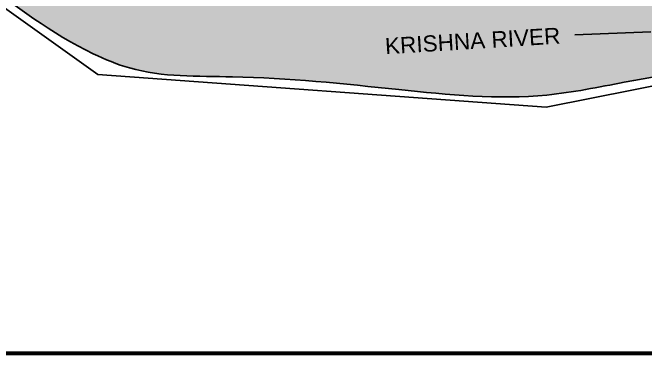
# Model space of a CAD drawing. Header units: millimetres. Extents: x 379815 to 388846, y 1837463 to 1848297.
# Drawn here: x 383588 to 386721, y 1837463 to 1839159 of the extents above; entities that cross this region are included whole.
import ezdxf

# ---------------------------------------------------------------- set-up
doc = ezdxf.new("R2010")
doc.units = ezdxf.units.MM
doc.layers.add('DIMENSION', color=1, linetype='Continuous')
doc.layers.add('TEXT', color=7, linetype='Continuous')
doc.styles.get("Standard").update_dxf_attribs({"font": 'arial.ttf'})
doc.dimstyles.get("Standard").update_dxf_attribs({"dimtxt": 0.18, "dimasz": 0.18, "dimexe": 0.18, "dimexo": 0.0625, "dimgap": 0.09, "dimtad": 0, "dimtih": 1, "dimtoh": 1, "dimdec": 4, "dimzin": 0, "dimdsep": 46, "dimtxsty": 'Standard', "dimcen": 0.09, "dimadec": 0, "dimazin": 0, "dimtfac": 1, "dimtdec": 4, "dimtofl": 0, "dimtmove": 0, "dimatfit": 3, "dimfxl": 1, "dimtolj": 1, "dimtzin": 0, "dimarcsym": 0})

# ---------------------------------------------------------------- blocks, each defined once
blk = doc.blocks.new('CHITT')
at = {"layer": 'DIMENSION'}
blk.add_lwpolyline([(-4041.2, -1211.8), (-3028.4, -2934.7), (-1031.3, -4361), (1188.6, -4521.3), (2958.6, -4170.8)], dxfattribs=at)

msp = doc.modelspace()

# ---------------------------------------------------------------- hatches: boundary and pattern name
h = msp.add_hatch()
h.set_pattern_fill('DASH,_O', color=4, scale=20, angle=45)
h.set_pattern_definition([(45, (0, 0), (7e-15, 89.8025612), [63.5, -63.5])])
edge = h.paths.add_edge_path()
edge.add_spline(control_points=[(388718.2, 1839990.7), (388580.2, 1839963.3), (388267.3, 1839901), (387855.9, 1839801.7), (387475.2, 1839575.2), (387094.4, 1839473.5), (386684, 1839375.2), (386279.4, 1839179.1), (385788, 1839251.2), (385390.9, 1839342.9), (385017, 1839397.5), (384652.2, 1839331.6), (384230.5, 1839388.5), (383818.2, 1839598.3), (383335.6, 1839935.9), (382998, 1840537.8), (382398, 1840891), (382107.7, 1841490.9), (381881.2, 1842059.9), (381643.3, 1842668), (381608.6, 1843256.1), (381578.5, 1843897.5), (381439.4, 1844549.9), (381141.9, 1844872.6), (380984.5, 1845004.8)], knot_values=[681.550287, 681.550287, 681.550287, 681.550287, 1104.733733, 1640.486126, 1936.19225, 2424.815522, 2811.604508, 3206.373083, 3741.717331, 4239.921726, 4445.074723, 4866.973381, 5341.050655, 5688.570558, 6248.458721, 7081.488613, 7695.659292, 8262.875186, 9023.485752, 9553.884751, 10205.221495, 10769.52233, 11500.583355, 12112.559309, 12112.559309, 12112.559309, 12112.559309], degree=3, periodic=0)
edge.add_line((380984.5, 1845004.8), (380984.5, 1842124.7))
edge.add_spline(control_points=[(380984.5, 1842124.7), (381142.4, 1841791.7), (381458.8, 1841292.9), (381860.8, 1840714.9), (382152.8, 1840264.9), (382705.8, 1839874.2), (383315.3, 1839408.2), (383832.9, 1839015.9), (384264, 1838837), (384786.2, 1838854.7), (385466.3, 1838780.9), (386121.3, 1838714.7), (386738.2, 1838841.7), (387360.1, 1838940.9), (388053.6, 1839115.2), (388508, 1839191.7), (388718.2, 1839227.2)], knot_values=[593.47484, 593.47484, 593.47484, 593.47484, 1699.853064, 2353.104729, 2713.64595, 3295.736963, 4352.3737, 5035.357019, 5228.200674, 5739.632747, 6566.226218, 7299.515557, 7688.053722, 8448.093622, 9190.633385, 9830.162664, 9830.162664, 9830.162664, 9830.162664], degree=3, periodic=0)
edge.add_line((388718.2, 1839227.2), (388718.2, 1839990.7))
h.paths.add_polyline_path([(385414.9, 1838929.9), (386324, 1838985.6), (386316.4, 1839109.5), (385407.3, 1839053.7)], flags=24)
h.paths.add_polyline_path([(381236.7, 1842193.4), (381742.9, 1841436.3), (381846.1, 1841505.3), (381339.8, 1842262.4)], flags=24)

# ---------------------------------------------------------------- linework, layer by layer
at = {"const_width": 20}
msp.add_lwpolyline([(380984.7, 1848286.5), (388718.2, 1848286.5), (388718.2, 1837472.9), (380984.7, 1837472.9)], close=True, dxfattribs=at)
at = {"color": 4}
msp.add_open_spline([(380984.5, 1842124.7), (381142.4, 1841791.7), (381458.8, 1841292.9), (381860.8, 1840714.9), (382152.8, 1840264.9), (382705.8, 1839874.2), (383315.3, 1839408.2), (383832.9, 1839015.9), (384264, 1838837), (384786.2, 1838854.7), (385466.3, 1838780.9), (386121.3, 1838714.7), (386738.2, 1838841.7), (387360.1, 1838940.9), (388053.6, 1839115.2), (388508, 1839191.7), (388718.2, 1839227.2)], degree=3, knots=[593.47484, 593.47484, 593.47484, 593.47484, 1699.853064, 2353.104729, 2713.64595, 3295.736963, 4352.3737, 5035.357019, 5228.200674, 5739.632747, 6566.226218, 7299.515557, 7688.053722, 8448.093622, 9190.633385, 9830.162664, 9830.162664, 9830.162664, 9830.162664], dxfattribs=at)

# ---------------------------------------------------------------- block references
msp.add_blockref('CHITT', (385041.7, 1843213.4))

# ---------------------------------------------------------------- texts
at = {"layer": 'TEXT', "color": 4}
msp.add_text('KRISHNA RIVER', height=80, rotation=3.51, dxfattribs=at).set_placement((385434.2, 1838953.2))

# ---------------------------------------------------------------- leaders
at = {"color": 4}
msp.add_leader([(386748.3, 1839064.4), (386372, 1839049.3)], dimstyle='Standard', override={"dimasz": 100}, dxfattribs=at)

doc.saveas('drawing.dxf')
